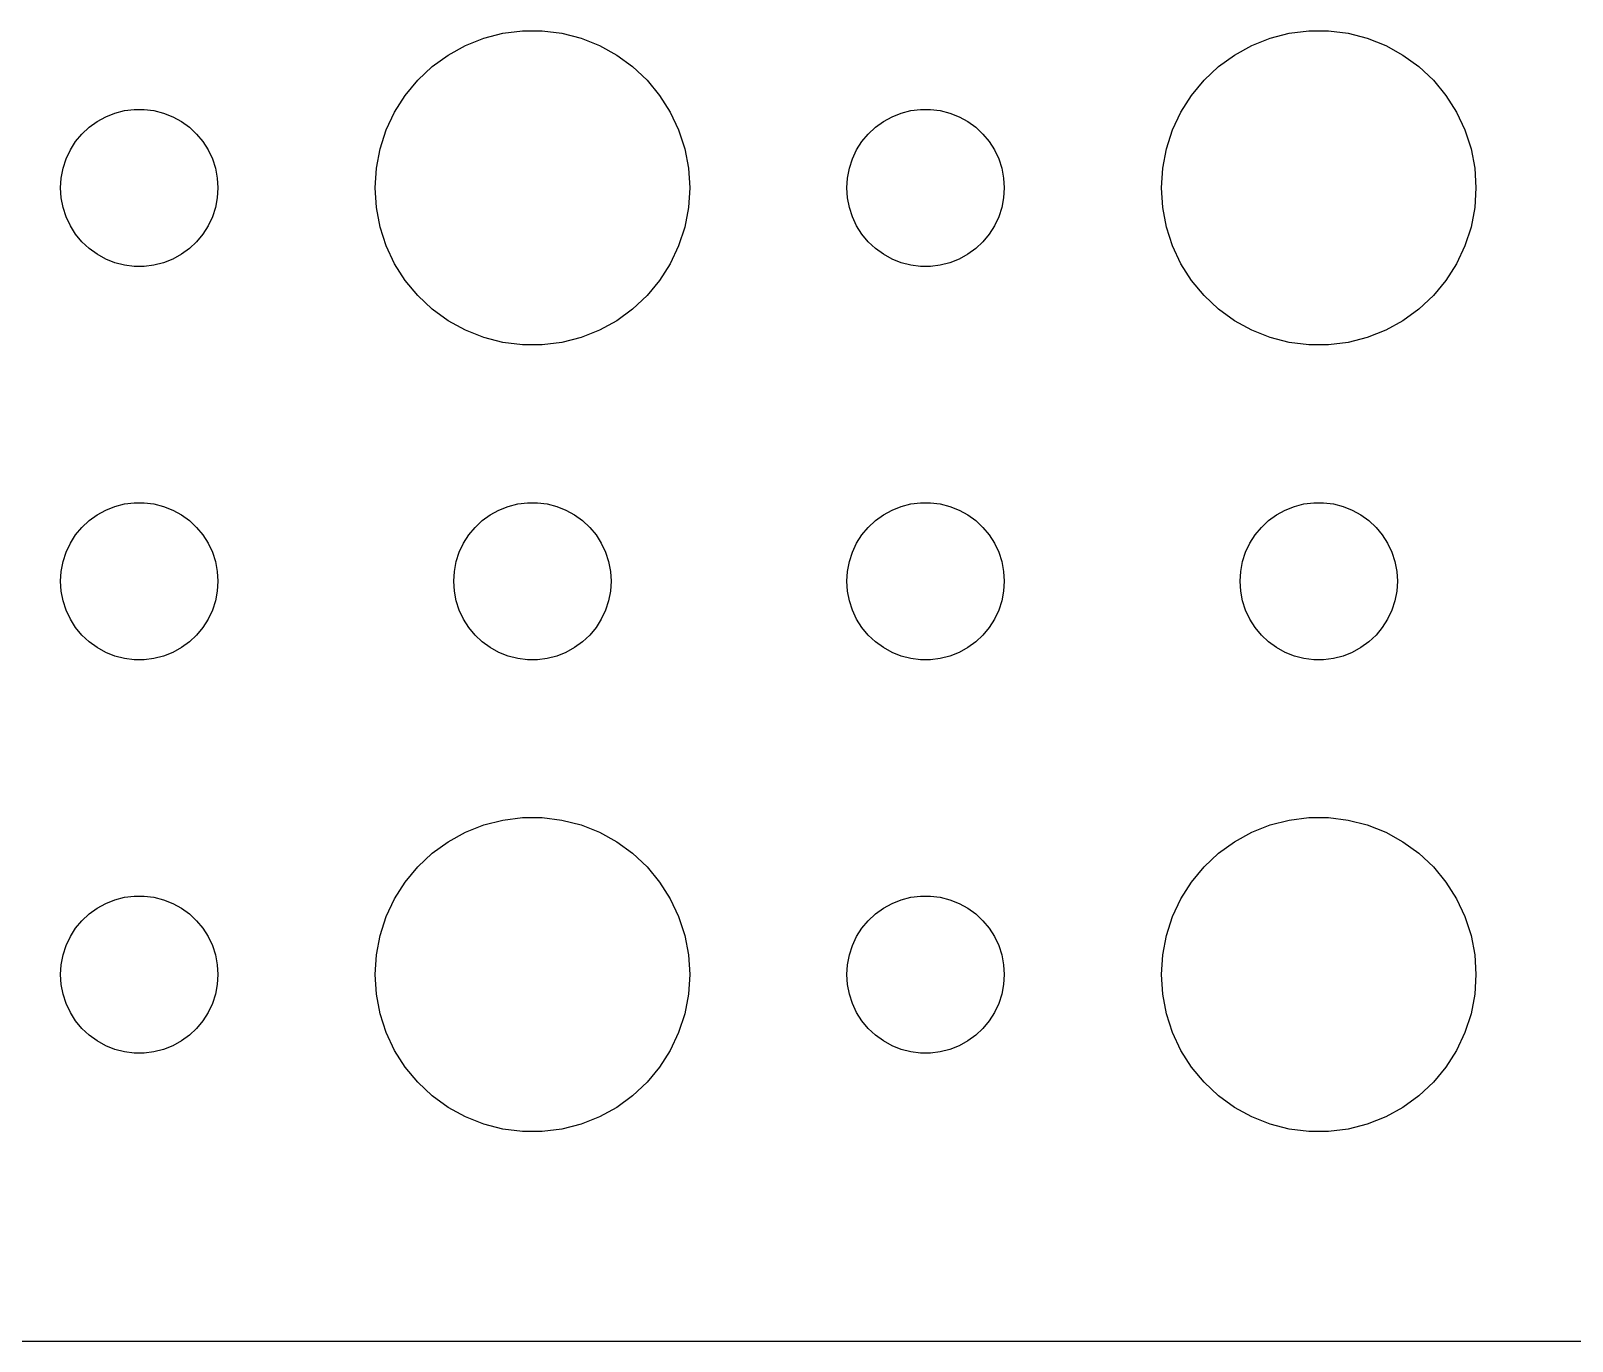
# Model space of a CAD drawing. Header units: metres. Extents: x -120 to 120, y -112 to 112.
# Drawn here: x -92.07 to -62.66, y -111.99 to -87.01 of the extents above; entities that cross this region are included whole.
import ezdxf

# ---------------------------------------------------------------- set-up
doc = ezdxf.new("R2010")
doc.units = ezdxf.units.M

msp = doc.modelspace()

# ---------------------------------------------------------------- linework, layer by layer
for p, q in [((-83.0621, -87.0531), (-82.6884, -87.0059)), ((-82.6884, -87.0059), (-82.3116, -87.0059)), ((-82.3116, -87.0059), (-81.9379, -87.0531)), ((-68.0621, -87.0531), (-67.6884, -87.0059)), ((-67.6884, -87.0059), (-67.3116, -87.0059)), ((-67.3116, -87.0059), (-66.9379, -87.0531)), ((-84.1075, -87.467), (-83.7773, -87.2855)), ((-83.7773, -87.2855), (-83.427, -87.1468)), ((-83.427, -87.1468), (-83.0621, -87.0531)), ((-81.9379, -87.0531), (-81.573, -87.1468)), ((-81.573, -87.1468), (-81.2227, -87.2855)), ((-81.2227, -87.2855), (-80.8925, -87.467)), ((-69.1075, -87.467), (-68.7773, -87.2855)), ((-68.7773, -87.2855), (-68.427, -87.1468)), ((-68.427, -87.1468), (-68.0621, -87.0531)), ((-66.9379, -87.0531), (-66.573, -87.1468)), ((-66.573, -87.1468), (-66.2227, -87.2855)), ((-66.2227, -87.2855), (-65.8925, -87.467)), ((-84.4123, -87.6885), (-84.1075, -87.467)), ((-80.8925, -87.467), (-80.5877, -87.6885)), ((-69.4123, -87.6885), (-69.1075, -87.467)), ((-65.8925, -87.467), (-65.5877, -87.6885)), ((-84.6869, -87.9464), (-84.4123, -87.6885)), ((-80.5877, -87.6885), (-80.3131, -87.9464)), ((-69.6869, -87.9464), (-69.4123, -87.6885)), ((-65.5877, -87.6885), (-65.3131, -87.9464)), ((-84.927, -88.2366), (-84.6869, -87.9464)), ((-80.3131, -87.9464), (-80.073, -88.2366)), ((-69.927, -88.2366), (-69.6869, -87.9464)), ((-65.3131, -87.9464), (-65.073, -88.2366)), ((-90.2811, -88.5266), (-90.0942, -88.503)), ((-90.0942, -88.503), (-89.9058, -88.503)), ((-89.9058, -88.503), (-89.7189, -88.5266)), ((-85.1289, -88.5547), (-84.927, -88.2366)), ((-80.073, -88.2366), (-79.8711, -88.5547)), ((-75.2811, -88.5266), (-75.0942, -88.503)), ((-75.0942, -88.503), (-74.9058, -88.503)), ((-74.9058, -88.503), (-74.7189, -88.5266)), ((-70.1289, -88.5547), (-69.927, -88.2366)), ((-65.073, -88.2366), (-64.8711, -88.5547)), ((-90.9561, -88.8442), (-90.8037, -88.7335)), ((-90.8037, -88.7335), (-90.6387, -88.6428)), ((-90.6387, -88.6428), (-90.4635, -88.5734)), ((-90.4635, -88.5734), (-90.2811, -88.5266)), ((-89.7189, -88.5266), (-89.5365, -88.5734)), ((-89.5365, -88.5734), (-89.3613, -88.6428)), ((-89.3613, -88.6428), (-89.1963, -88.7335)), ((-89.1963, -88.7335), (-89.0439, -88.8442)), ((-85.2893, -88.8956), (-85.1289, -88.5547)), ((-79.8711, -88.5547), (-79.7107, -88.8956)), ((-75.9561, -88.8442), (-75.8037, -88.7335)), ((-75.8037, -88.7335), (-75.6387, -88.6428)), ((-75.6387, -88.6428), (-75.4635, -88.5734)), ((-75.4635, -88.5734), (-75.2811, -88.5266)), ((-74.7189, -88.5266), (-74.5365, -88.5734)), ((-74.5365, -88.5734), (-74.3613, -88.6428)), ((-74.3613, -88.6428), (-74.1963, -88.7335)), ((-74.1963, -88.7335), (-74.0439, -88.8442)), ((-70.2893, -88.8956), (-70.1289, -88.5547)), ((-64.8711, -88.5547), (-64.7107, -88.8956)), ((-91.2135, -89.1183), (-91.0934, -88.9732)), ((-91.0934, -88.9732), (-90.9561, -88.8442)), ((-89.0439, -88.8442), (-88.9065, -88.9732)), ((-88.9065, -88.9732), (-88.7865, -89.1183)), ((-85.4057, -89.2539), (-85.2893, -88.8956)), ((-79.7107, -88.8956), (-79.5943, -89.2539)), ((-76.2135, -89.1183), (-76.0934, -88.9732)), ((-76.0934, -88.9732), (-75.9561, -88.8442)), ((-74.0439, -88.8442), (-73.9065, -88.9732)), ((-73.9065, -88.9732), (-73.7865, -89.1183)), ((-70.4057, -89.2539), (-70.2893, -88.8956)), ((-64.7107, -88.8956), (-64.5943, -89.2539)), ((-91.3947, -89.4478), (-91.3145, -89.2774)), ((-91.3145, -89.2774), (-91.2135, -89.1183)), ((-88.7865, -89.1183), (-88.6855, -89.2774)), ((-88.6855, -89.2774), (-88.6053, -89.4478)), ((-85.4763, -89.624), (-85.4057, -89.2539)), ((-79.5943, -89.2539), (-79.5237, -89.624)), ((-76.3947, -89.4478), (-76.3145, -89.2774)), ((-76.3145, -89.2774), (-76.2135, -89.1183)), ((-73.7865, -89.1183), (-73.6855, -89.2774)), ((-73.6855, -89.2774), (-73.6053, -89.4478)), ((-70.4763, -89.624), (-70.4057, -89.2539)), ((-64.5943, -89.2539), (-64.5237, -89.624)), ((-91.4882, -89.812), (-91.4529, -89.627)), ((-91.4529, -89.627), (-91.3947, -89.4478)), ((-88.6053, -89.4478), (-88.5471, -89.627)), ((-88.5471, -89.627), (-88.5118, -89.812)), ((-85.5, -90), (-85.4763, -89.624)), ((-79.5237, -89.624), (-79.5, -90)), ((-76.4882, -89.812), (-76.4529, -89.627)), ((-76.4529, -89.627), (-76.3947, -89.4478)), ((-73.6053, -89.4478), (-73.5471, -89.627)), ((-73.5471, -89.627), (-73.5118, -89.812)), ((-70.5, -90), (-70.4763, -89.624)), ((-64.5237, -89.624), (-64.5, -90)), ((-91.5, -90), (-91.4882, -89.812)), ((-88.5118, -89.812), (-88.5, -90)), ((-76.5, -90), (-76.4882, -89.812)), ((-73.5118, -89.812), (-73.5, -90)), ((-91.4882, -90.188), (-91.5, -90)), ((-91.4529, -90.373), (-91.4882, -90.188)), ((-88.5118, -90.188), (-88.5471, -90.373)), ((-88.5, -90), (-88.5118, -90.188)), ((-85.4763, -90.376), (-85.5, -90)), ((-79.5, -90), (-79.5237, -90.376)), ((-76.4882, -90.188), (-76.5, -90)), ((-76.4529, -90.373), (-76.4882, -90.188)), ((-73.5118, -90.188), (-73.5471, -90.373)), ((-73.5, -90), (-73.5118, -90.188)), ((-70.4763, -90.376), (-70.5, -90)), ((-64.5, -90), (-64.5237, -90.376)), ((-91.3947, -90.5522), (-91.4529, -90.373)), ((-91.3145, -90.7226), (-91.3947, -90.5522)), ((-88.6053, -90.5522), (-88.6855, -90.7226)), ((-88.5471, -90.373), (-88.6053, -90.5522)), ((-85.4057, -90.7461), (-85.4763, -90.376)), ((-79.5237, -90.376), (-79.5943, -90.7461)), ((-76.3947, -90.5522), (-76.4529, -90.373)), ((-76.3145, -90.7226), (-76.3947, -90.5522)), ((-73.6053, -90.5522), (-73.6855, -90.7226)), ((-73.5471, -90.373), (-73.6053, -90.5522)), ((-70.4057, -90.7461), (-70.4763, -90.376)), ((-64.5237, -90.376), (-64.5943, -90.7461)), ((-91.2135, -90.8817), (-91.3145, -90.7226)), ((-88.6855, -90.7226), (-88.7865, -90.8817)), ((-85.2893, -91.1044), (-85.4057, -90.7461)), ((-79.5943, -90.7461), (-79.7107, -91.1044)), ((-76.2135, -90.8817), (-76.3145, -90.7226)), ((-73.6855, -90.7226), (-73.7865, -90.8817)), ((-70.2893, -91.1044), (-70.4057, -90.7461)), ((-64.5943, -90.7461), (-64.7107, -91.1044)), ((-91.0934, -91.0268), (-91.2135, -90.8817)), ((-90.9561, -91.1558), (-91.0934, -91.0268)), ((-88.9065, -91.0268), (-89.0439, -91.1558)), ((-88.7865, -90.8817), (-88.9065, -91.0268)), ((-85.1289, -91.4453), (-85.2893, -91.1044)), ((-79.7107, -91.1044), (-79.8711, -91.4453)), ((-76.0934, -91.0268), (-76.2135, -90.8817)), ((-75.9561, -91.1558), (-76.0934, -91.0268)), ((-73.9065, -91.0268), (-74.0439, -91.1558)), ((-73.7865, -90.8817), (-73.9065, -91.0268)), ((-70.1289, -91.4453), (-70.2893, -91.1044)), ((-64.7107, -91.1044), (-64.8711, -91.4453)), ((-90.8037, -91.2665), (-90.9561, -91.1558)), ((-90.6387, -91.3572), (-90.8037, -91.2665)), ((-90.4635, -91.4266), (-90.6387, -91.3572)), ((-90.2811, -91.4734), (-90.4635, -91.4266)), ((-89.5365, -91.4266), (-89.7189, -91.4734)), ((-89.3613, -91.3572), (-89.5365, -91.4266)), ((-89.1963, -91.2665), (-89.3613, -91.3572)), ((-89.0439, -91.1558), (-89.1963, -91.2665)), ((-75.8037, -91.2665), (-75.9561, -91.1558)), ((-75.6387, -91.3572), (-75.8037, -91.2665)), ((-75.4635, -91.4266), (-75.6387, -91.3572)), ((-75.2811, -91.4734), (-75.4635, -91.4266)), ((-74.5365, -91.4266), (-74.7189, -91.4734)), ((-74.3613, -91.3572), (-74.5365, -91.4266)), ((-74.1963, -91.2665), (-74.3613, -91.3572)), ((-74.0439, -91.1558), (-74.1963, -91.2665)), ((-90.0942, -91.497), (-90.2811, -91.4734)), ((-89.9058, -91.497), (-90.0942, -91.497)), ((-89.7189, -91.4734), (-89.9058, -91.497)), ((-84.927, -91.7634), (-85.1289, -91.4453)), ((-79.8711, -91.4453), (-80.073, -91.7634)), ((-75.0942, -91.497), (-75.2811, -91.4734)), ((-74.9058, -91.497), (-75.0942, -91.497)), ((-74.7189, -91.4734), (-74.9058, -91.497)), ((-69.927, -91.7634), (-70.1289, -91.4453)), ((-64.8711, -91.4453), (-65.073, -91.7634)), ((-84.6869, -92.0536), (-84.927, -91.7634)), ((-80.073, -91.7634), (-80.3131, -92.0536)), ((-69.6869, -92.0536), (-69.927, -91.7634)), ((-65.073, -91.7634), (-65.3131, -92.0536)), ((-84.4123, -92.3115), (-84.6869, -92.0536)), ((-84.1075, -92.533), (-84.4123, -92.3115)), ((-80.5877, -92.3115), (-80.8925, -92.533)), ((-80.3131, -92.0536), (-80.5877, -92.3115)), ((-69.4123, -92.3115), (-69.6869, -92.0536)), ((-69.1075, -92.533), (-69.4123, -92.3115)), ((-65.5877, -92.3115), (-65.8925, -92.533)), ((-65.3131, -92.0536), (-65.5877, -92.3115)), ((-83.7773, -92.7145), (-84.1075, -92.533)), ((-80.8925, -92.533), (-81.2227, -92.7145)), ((-68.7773, -92.7145), (-69.1075, -92.533)), ((-65.8925, -92.533), (-66.2227, -92.7145)), ((-83.427, -92.8532), (-83.7773, -92.7145)), ((-83.0621, -92.9469), (-83.427, -92.8532)), ((-81.573, -92.8532), (-81.9379, -92.9469)), ((-81.2227, -92.7145), (-81.573, -92.8532)), ((-68.427, -92.8532), (-68.7773, -92.7145)), ((-68.0621, -92.9469), (-68.427, -92.8532)), ((-66.573, -92.8532), (-66.9379, -92.9469)), ((-66.2227, -92.7145), (-66.573, -92.8532)), ((-82.6884, -92.9941), (-83.0621, -92.9469)), ((-82.3116, -92.9941), (-82.6884, -92.9941)), ((-81.9379, -92.9469), (-82.3116, -92.9941)), ((-67.6884, -92.9941), (-68.0621, -92.9469)), ((-67.3116, -92.9941), (-67.6884, -92.9941)), ((-66.9379, -92.9469), (-67.3116, -92.9941)), ((-90.8037, -96.2335), (-90.6387, -96.1428)), ((-90.6387, -96.1428), (-90.4635, -96.0734)), ((-90.4635, -96.0734), (-90.2811, -96.0266)), ((-90.2811, -96.0266), (-90.0942, -96.003)), ((-90.0942, -96.003), (-89.9058, -96.003)), ((-89.9058, -96.003), (-89.7189, -96.0266)), ((-89.7189, -96.0266), (-89.5365, -96.0734)), ((-89.5365, -96.0734), (-89.3613, -96.1428)), ((-89.3613, -96.1428), (-89.1963, -96.2335)), ((-83.3037, -96.2335), (-83.1387, -96.1428)), ((-83.1387, -96.1428), (-82.9635, -96.0734)), ((-82.9635, -96.0734), (-82.7811, -96.0266)), ((-82.7811, -96.0266), (-82.5942, -96.003)), ((-82.5942, -96.003), (-82.4058, -96.003)), ((-82.4058, -96.003), (-82.2189, -96.0266)), ((-82.2189, -96.0266), (-82.0365, -96.0734)), ((-82.0365, -96.0734), (-81.8613, -96.1428)), ((-81.8613, -96.1428), (-81.6963, -96.2335)), ((-75.8037, -96.2335), (-75.6387, -96.1428)), ((-75.6387, -96.1428), (-75.4635, -96.0734)), ((-75.4635, -96.0734), (-75.2811, -96.0266)), ((-75.2811, -96.0266), (-75.0942, -96.003)), ((-75.0942, -96.003), (-74.9058, -96.003)), ((-74.9058, -96.003), (-74.7189, -96.0266)), ((-74.7189, -96.0266), (-74.5365, -96.0734)), ((-74.5365, -96.0734), (-74.3613, -96.1428)), ((-74.3613, -96.1428), (-74.1963, -96.2335)), ((-68.3037, -96.2335), (-68.1387, -96.1428)), ((-68.1387, -96.1428), (-67.9635, -96.0734)), ((-67.9635, -96.0734), (-67.7811, -96.0266)), ((-67.7811, -96.0266), (-67.5942, -96.003)), ((-67.5942, -96.003), (-67.4058, -96.003)), ((-67.4058, -96.003), (-67.2189, -96.0266)), ((-67.2189, -96.0266), (-67.0365, -96.0734)), ((-67.0365, -96.0734), (-66.8613, -96.1428)), ((-66.8613, -96.1428), (-66.6963, -96.2335)), ((-91.0934, -96.4732), (-90.9561, -96.3442)), ((-90.9561, -96.3442), (-90.8037, -96.2335)), ((-89.1963, -96.2335), (-89.0439, -96.3442)), ((-89.0439, -96.3442), (-88.9065, -96.4732)), ((-83.5934, -96.4732), (-83.4561, -96.3442)), ((-83.4561, -96.3442), (-83.3037, -96.2335)), ((-81.6963, -96.2335), (-81.5439, -96.3442)), ((-81.5439, -96.3442), (-81.4065, -96.4732)), ((-76.0934, -96.4732), (-75.9561, -96.3442)), ((-75.9561, -96.3442), (-75.8037, -96.2335)), ((-74.1963, -96.2335), (-74.0439, -96.3442)), ((-74.0439, -96.3442), (-73.9065, -96.4732)), ((-68.5934, -96.4732), (-68.4561, -96.3442)), ((-68.4561, -96.3442), (-68.3037, -96.2335)), ((-66.6963, -96.2335), (-66.5439, -96.3442)), ((-66.5439, -96.3442), (-66.4065, -96.4732)), ((-91.3145, -96.7774), (-91.2135, -96.6183)), ((-91.2135, -96.6183), (-91.0934, -96.4732)), ((-88.9065, -96.4732), (-88.7865, -96.6183)), ((-88.7865, -96.6183), (-88.6855, -96.7774)), ((-83.8145, -96.7774), (-83.7135, -96.6183)), ((-83.7135, -96.6183), (-83.5934, -96.4732)), ((-81.4065, -96.4732), (-81.2865, -96.6183)), ((-81.2865, -96.6183), (-81.1855, -96.7774)), ((-76.3145, -96.7774), (-76.2135, -96.6183)), ((-76.2135, -96.6183), (-76.0934, -96.4732)), ((-73.9065, -96.4732), (-73.7865, -96.6183)), ((-73.7865, -96.6183), (-73.6855, -96.7774)), ((-68.8145, -96.7774), (-68.7135, -96.6183)), ((-68.7135, -96.6183), (-68.5934, -96.4732)), ((-66.4065, -96.4732), (-66.2865, -96.6183)), ((-66.2865, -96.6183), (-66.1855, -96.7774)), ((-91.4529, -97.127), (-91.3947, -96.9478)), ((-91.3947, -96.9478), (-91.3145, -96.7774)), ((-88.6855, -96.7774), (-88.6053, -96.9478)), ((-88.6053, -96.9478), (-88.5471, -97.127)), ((-83.9529, -97.127), (-83.8947, -96.9478)), ((-83.8947, -96.9478), (-83.8145, -96.7774)), ((-81.1855, -96.7774), (-81.1053, -96.9478)), ((-81.1053, -96.9478), (-81.0471, -97.127)), ((-76.4529, -97.127), (-76.3947, -96.9478)), ((-76.3947, -96.9478), (-76.3145, -96.7774)), ((-73.6855, -96.7774), (-73.6053, -96.9478)), ((-73.6053, -96.9478), (-73.5471, -97.127)), ((-68.9529, -97.127), (-68.8947, -96.9478)), ((-68.8947, -96.9478), (-68.8145, -96.7774)), ((-66.1855, -96.7774), (-66.1053, -96.9478)), ((-66.1053, -96.9478), (-66.0471, -97.127)), ((-91.5, -97.5), (-91.4882, -97.312)), ((-91.4882, -97.312), (-91.4529, -97.127)), ((-88.5471, -97.127), (-88.5118, -97.312)), ((-88.5118, -97.312), (-88.5, -97.5)), ((-84, -97.5), (-83.9882, -97.312)), ((-83.9882, -97.312), (-83.9529, -97.127)), ((-81.0471, -97.127), (-81.0118, -97.312)), ((-81.0118, -97.312), (-81, -97.5)), ((-76.5, -97.5), (-76.4882, -97.312)), ((-76.4882, -97.312), (-76.4529, -97.127)), ((-73.5471, -97.127), (-73.5118, -97.312)), ((-73.5118, -97.312), (-73.5, -97.5)), ((-69, -97.5), (-68.9882, -97.312)), ((-68.9882, -97.312), (-68.9529, -97.127)), ((-66.0471, -97.127), (-66.0118, -97.312)), ((-66.0118, -97.312), (-66, -97.5)), ((-91.4882, -97.688), (-91.5, -97.5)), ((-88.5, -97.5), (-88.5118, -97.688)), ((-83.9882, -97.688), (-84, -97.5)), ((-81, -97.5), (-81.0118, -97.688)), ((-76.4882, -97.688), (-76.5, -97.5)), ((-73.5, -97.5), (-73.5118, -97.688)), ((-68.9882, -97.688), (-69, -97.5)), ((-66, -97.5), (-66.0118, -97.688)), ((-91.4529, -97.873), (-91.4882, -97.688)), ((-91.3947, -98.0522), (-91.4529, -97.873)), ((-88.5471, -97.873), (-88.6053, -98.0522)), ((-88.5118, -97.688), (-88.5471, -97.873)), ((-83.9529, -97.873), (-83.9882, -97.688)), ((-83.8947, -98.0522), (-83.9529, -97.873)), ((-81.0471, -97.873), (-81.1053, -98.0522)), ((-81.0118, -97.688), (-81.0471, -97.873)), ((-76.4529, -97.873), (-76.4882, -97.688)), ((-76.3947, -98.0522), (-76.4529, -97.873)), ((-73.5471, -97.873), (-73.6053, -98.0522)), ((-73.5118, -97.688), (-73.5471, -97.873)), ((-68.9529, -97.873), (-68.9882, -97.688)), ((-68.8947, -98.0522), (-68.9529, -97.873)), ((-66.0471, -97.873), (-66.1053, -98.0522)), ((-66.0118, -97.688), (-66.0471, -97.873)), ((-91.3145, -98.2226), (-91.3947, -98.0522)), ((-88.6053, -98.0522), (-88.6855, -98.2226)), ((-83.8145, -98.2226), (-83.8947, -98.0522)), ((-81.1053, -98.0522), (-81.1855, -98.2226)), ((-76.3145, -98.2226), (-76.3947, -98.0522)), ((-73.6053, -98.0522), (-73.6855, -98.2226)), ((-68.8145, -98.2226), (-68.8947, -98.0522)), ((-66.1053, -98.0522), (-66.1855, -98.2226)), ((-91.2135, -98.3817), (-91.3145, -98.2226)), ((-91.0934, -98.5268), (-91.2135, -98.3817)), ((-88.7865, -98.3817), (-88.9065, -98.5268)), ((-88.6855, -98.2226), (-88.7865, -98.3817)), ((-83.7135, -98.3817), (-83.8145, -98.2226)), ((-83.5934, -98.5268), (-83.7135, -98.3817)), ((-81.2865, -98.3817), (-81.4065, -98.5268)), ((-81.1855, -98.2226), (-81.2865, -98.3817)), ((-76.2135, -98.3817), (-76.3145, -98.2226)), ((-76.0934, -98.5268), (-76.2135, -98.3817)), ((-73.7865, -98.3817), (-73.9065, -98.5268)), ((-73.6855, -98.2226), (-73.7865, -98.3817)), ((-68.7135, -98.3817), (-68.8145, -98.2226)), ((-68.5934, -98.5268), (-68.7135, -98.3817)), ((-66.2865, -98.3817), (-66.4065, -98.5268)), ((-66.1855, -98.2226), (-66.2865, -98.3817)), ((-90.9561, -98.6558), (-91.0934, -98.5268)), ((-90.8037, -98.7665), (-90.9561, -98.6558)), ((-90.6387, -98.8572), (-90.8037, -98.7665)), ((-89.1963, -98.7665), (-89.3613, -98.8572)), ((-89.0439, -98.6558), (-89.1963, -98.7665)), ((-88.9065, -98.5268), (-89.0439, -98.6558)), ((-83.4561, -98.6558), (-83.5934, -98.5268)), ((-83.3037, -98.7665), (-83.4561, -98.6558)), ((-83.1387, -98.8572), (-83.3037, -98.7665)), ((-81.6963, -98.7665), (-81.8613, -98.8572)), ((-81.5439, -98.6558), (-81.6963, -98.7665)), ((-81.4065, -98.5268), (-81.5439, -98.6558)), ((-75.9561, -98.6558), (-76.0934, -98.5268)), ((-75.8037, -98.7665), (-75.9561, -98.6558)), ((-75.6387, -98.8572), (-75.8037, -98.7665)), ((-74.1963, -98.7665), (-74.3613, -98.8572)), ((-74.0439, -98.6558), (-74.1963, -98.7665)), ((-73.9065, -98.5268), (-74.0439, -98.6558)), ((-68.4561, -98.6558), (-68.5934, -98.5268)), ((-68.3037, -98.7665), (-68.4561, -98.6558)), ((-68.1387, -98.8572), (-68.3037, -98.7665)), ((-66.6963, -98.7665), (-66.8613, -98.8572)), ((-66.5439, -98.6558), (-66.6963, -98.7665)), ((-66.4065, -98.5268), (-66.5439, -98.6558)), ((-90.4635, -98.9266), (-90.6387, -98.8572)), ((-90.2811, -98.9734), (-90.4635, -98.9266)), ((-90.0942, -98.997), (-90.2811, -98.9734)), ((-89.9058, -98.997), (-90.0942, -98.997)), ((-89.7189, -98.9734), (-89.9058, -98.997)), ((-89.5365, -98.9266), (-89.7189, -98.9734)), ((-89.3613, -98.8572), (-89.5365, -98.9266)), ((-82.9635, -98.9266), (-83.1387, -98.8572)), ((-82.7811, -98.9734), (-82.9635, -98.9266)), ((-82.5942, -98.997), (-82.7811, -98.9734)), ((-82.4058, -98.997), (-82.5942, -98.997)), ((-82.2189, -98.9734), (-82.4058, -98.997)), ((-82.0365, -98.9266), (-82.2189, -98.9734)), ((-81.8613, -98.8572), (-82.0365, -98.9266)), ((-75.4635, -98.9266), (-75.6387, -98.8572)), ((-75.2811, -98.9734), (-75.4635, -98.9266)), ((-75.0942, -98.997), (-75.2811, -98.9734)), ((-74.9058, -98.997), (-75.0942, -98.997)), ((-74.7189, -98.9734), (-74.9058, -98.997)), ((-74.5365, -98.9266), (-74.7189, -98.9734)), ((-74.3613, -98.8572), (-74.5365, -98.9266)), ((-67.9635, -98.9266), (-68.1387, -98.8572)), ((-67.7811, -98.9734), (-67.9635, -98.9266)), ((-67.5942, -98.997), (-67.7811, -98.9734)), ((-67.4058, -98.997), (-67.5942, -98.997)), ((-67.2189, -98.9734), (-67.4058, -98.997)), ((-67.0365, -98.9266), (-67.2189, -98.9734)), ((-66.8613, -98.8572), (-67.0365, -98.9266)), ((-83.0621, -102.053), (-82.6884, -102.006)), ((-82.6884, -102.006), (-82.3116, -102.006)), ((-82.3116, -102.006), (-81.9379, -102.053)), ((-68.0621, -102.053), (-67.6884, -102.006)), ((-67.6884, -102.006), (-67.3116, -102.006)), ((-67.3116, -102.006), (-66.9379, -102.053)), ((-84.1075, -102.467), (-83.7773, -102.286)), ((-83.7773, -102.286), (-83.427, -102.147)), ((-83.427, -102.147), (-83.0621, -102.053)), ((-81.9379, -102.053), (-81.573, -102.147)), ((-81.573, -102.147), (-81.2227, -102.286)), ((-81.2227, -102.286), (-80.8925, -102.467)), ((-69.1075, -102.467), (-68.7773, -102.286)), ((-68.7773, -102.286), (-68.427, -102.147)), ((-68.427, -102.147), (-68.0621, -102.053)), ((-66.9379, -102.053), (-66.573, -102.147)), ((-66.573, -102.147), (-66.2227, -102.286)), ((-66.2227, -102.286), (-65.8925, -102.467)), ((-84.4123, -102.688), (-84.1075, -102.467)), ((-80.8925, -102.467), (-80.5877, -102.688)), ((-69.4123, -102.688), (-69.1075, -102.467)), ((-65.8925, -102.467), (-65.5877, -102.688)), ((-84.6869, -102.946), (-84.4123, -102.688)), ((-80.5877, -102.688), (-80.3131, -102.946)), ((-69.6869, -102.946), (-69.4123, -102.688)), ((-65.5877, -102.688), (-65.3131, -102.946)), ((-84.927, -103.237), (-84.6869, -102.946)), ((-80.3131, -102.946), (-80.073, -103.237)), ((-69.927, -103.237), (-69.6869, -102.946)), ((-65.3131, -102.946), (-65.073, -103.237)), ((-85.1289, -103.555), (-84.927, -103.237)), ((-80.073, -103.237), (-79.8711, -103.555)), ((-70.1289, -103.555), (-69.927, -103.237)), ((-65.073, -103.237), (-64.8711, -103.555)), ((-90.9561, -103.844), (-90.8037, -103.734)), ((-90.8037, -103.734), (-90.6387, -103.643)), ((-90.6387, -103.643), (-90.4635, -103.573)), ((-90.4635, -103.573), (-90.2811, -103.527)), ((-90.2811, -103.527), (-90.0942, -103.503)), ((-90.0942, -103.503), (-89.9058, -103.503)), ((-89.9058, -103.503), (-89.7189, -103.527)), ((-89.7189, -103.527), (-89.5365, -103.573)), ((-89.5365, -103.573), (-89.3613, -103.643)), ((-89.3613, -103.643), (-89.1963, -103.734)), ((-89.1963, -103.734), (-89.0439, -103.844)), ((-85.2893, -103.896), (-85.1289, -103.555)), ((-79.8711, -103.555), (-79.7107, -103.896)), ((-75.9561, -103.844), (-75.8037, -103.734)), ((-75.8037, -103.734), (-75.6387, -103.643)), ((-75.6387, -103.643), (-75.4635, -103.573)), ((-75.4635, -103.573), (-75.2811, -103.527)), ((-75.2811, -103.527), (-75.0942, -103.503)), ((-75.0942, -103.503), (-74.9058, -103.503)), ((-74.9058, -103.503), (-74.7189, -103.527)), ((-74.7189, -103.527), (-74.5365, -103.573)), ((-74.5365, -103.573), (-74.3613, -103.643)), ((-74.3613, -103.643), (-74.1963, -103.734)), ((-74.1963, -103.734), (-74.0439, -103.844)), ((-70.2893, -103.896), (-70.1289, -103.555)), ((-64.8711, -103.555), (-64.7107, -103.896)), ((-91.2135, -104.118), (-91.0934, -103.973)), ((-91.0934, -103.973), (-90.9561, -103.844)), ((-89.0439, -103.844), (-88.9065, -103.973)), ((-88.9065, -103.973), (-88.7865, -104.118)), ((-85.4057, -104.254), (-85.2893, -103.896)), ((-79.7107, -103.896), (-79.5943, -104.254)), ((-76.2135, -104.118), (-76.0934, -103.973)), ((-76.0934, -103.973), (-75.9561, -103.844)), ((-74.0439, -103.844), (-73.9065, -103.973)), ((-73.9065, -103.973), (-73.7865, -104.118)), ((-70.4057, -104.254), (-70.2893, -103.896)), ((-64.7107, -103.896), (-64.5943, -104.254)), ((-91.3947, -104.448), (-91.3145, -104.277)), ((-91.3145, -104.277), (-91.2135, -104.118)), ((-88.7865, -104.118), (-88.6855, -104.277)), ((-88.6855, -104.277), (-88.6053, -104.448)), ((-85.4763, -104.624), (-85.4057, -104.254)), ((-79.5943, -104.254), (-79.5237, -104.624)), ((-76.3947, -104.448), (-76.3145, -104.277)), ((-76.3145, -104.277), (-76.2135, -104.118)), ((-73.7865, -104.118), (-73.6855, -104.277)), ((-73.6855, -104.277), (-73.6053, -104.448)), ((-70.4763, -104.624), (-70.4057, -104.254)), ((-64.5943, -104.254), (-64.5237, -104.624)), ((-91.4882, -104.812), (-91.4529, -104.627)), ((-91.4529, -104.627), (-91.3947, -104.448)), ((-88.6053, -104.448), (-88.5471, -104.627)), ((-88.5471, -104.627), (-88.5118, -104.812)), ((-85.5, -105), (-85.4763, -104.624)), ((-79.5237, -104.624), (-79.5, -105)), ((-76.4882, -104.812), (-76.4529, -104.627)), ((-76.4529, -104.627), (-76.3947, -104.448)), ((-73.6053, -104.448), (-73.5471, -104.627)), ((-73.5471, -104.627), (-73.5118, -104.812)), ((-70.5, -105), (-70.4763, -104.624)), ((-64.5237, -104.624), (-64.5, -105)), ((-91.5, -105), (-91.4882, -104.812)), ((-88.5118, -104.812), (-88.5, -105)), ((-76.5, -105), (-76.4882, -104.812)), ((-73.5118, -104.812), (-73.5, -105)), ((-91.4882, -105.188), (-91.5, -105)), ((-91.4529, -105.373), (-91.4882, -105.188)), ((-88.5118, -105.188), (-88.5471, -105.373)), ((-88.5, -105), (-88.5118, -105.188)), ((-85.4763, -105.376), (-85.5, -105)), ((-79.5, -105), (-79.5237, -105.376)), ((-76.4882, -105.188), (-76.5, -105)), ((-76.4529, -105.373), (-76.4882, -105.188)), ((-73.5118, -105.188), (-73.5471, -105.373)), ((-73.5, -105), (-73.5118, -105.188)), ((-70.4763, -105.376), (-70.5, -105)), ((-64.5, -105), (-64.5237, -105.376)), ((-91.3947, -105.552), (-91.4529, -105.373)), ((-91.3145, -105.723), (-91.3947, -105.552)), ((-88.6053, -105.552), (-88.6855, -105.723)), ((-88.5471, -105.373), (-88.6053, -105.552)), ((-85.4057, -105.746), (-85.4763, -105.376)), ((-79.5237, -105.376), (-79.5943, -105.746)), ((-76.3947, -105.552), (-76.4529, -105.373)), ((-76.3145, -105.723), (-76.3947, -105.552)), ((-73.6053, -105.552), (-73.6855, -105.723)), ((-73.5471, -105.373), (-73.6053, -105.552)), ((-70.4057, -105.746), (-70.4763, -105.376)), ((-64.5237, -105.376), (-64.5943, -105.746)), ((-91.2135, -105.882), (-91.3145, -105.723)), ((-88.6855, -105.723), (-88.7865, -105.882)), ((-85.2893, -106.104), (-85.4057, -105.746)), ((-79.5943, -105.746), (-79.7107, -106.104)), ((-76.2135, -105.882), (-76.3145, -105.723)), ((-73.6855, -105.723), (-73.7865, -105.882)), ((-70.2893, -106.104), (-70.4057, -105.746)), ((-64.5943, -105.746), (-64.7107, -106.104)), ((-91.0934, -106.027), (-91.2135, -105.882)), ((-90.9561, -106.156), (-91.0934, -106.027)), ((-88.9065, -106.027), (-89.0439, -106.156)), ((-88.7865, -105.882), (-88.9065, -106.027)), ((-85.1289, -106.445), (-85.2893, -106.104)), ((-79.7107, -106.104), (-79.8711, -106.445)), ((-76.0934, -106.027), (-76.2135, -105.882)), ((-75.9561, -106.156), (-76.0934, -106.027)), ((-73.9065, -106.027), (-74.0439, -106.156)), ((-73.7865, -105.882), (-73.9065, -106.027)), ((-70.1289, -106.445), (-70.2893, -106.104)), ((-64.7107, -106.104), (-64.8711, -106.445)), ((-90.8037, -106.266), (-90.9561, -106.156)), ((-90.6387, -106.357), (-90.8037, -106.266)), ((-90.4635, -106.427), (-90.6387, -106.357)), ((-90.2811, -106.473), (-90.4635, -106.427)), ((-89.5365, -106.427), (-89.7189, -106.473)), ((-89.3613, -106.357), (-89.5365, -106.427)), ((-89.1963, -106.266), (-89.3613, -106.357)), ((-89.0439, -106.156), (-89.1963, -106.266)), ((-75.8037, -106.266), (-75.9561, -106.156)), ((-75.6387, -106.357), (-75.8037, -106.266)), ((-75.4635, -106.427), (-75.6387, -106.357)), ((-75.2811, -106.473), (-75.4635, -106.427)), ((-74.5365, -106.427), (-74.7189, -106.473)), ((-74.3613, -106.357), (-74.5365, -106.427)), ((-74.1963, -106.266), (-74.3613, -106.357)), ((-74.0439, -106.156), (-74.1963, -106.266)), ((-90.0942, -106.497), (-90.2811, -106.473)), ((-89.9058, -106.497), (-90.0942, -106.497)), ((-89.7189, -106.473), (-89.9058, -106.497)), ((-84.927, -106.763), (-85.1289, -106.445)), ((-79.8711, -106.445), (-80.073, -106.763)), ((-75.0942, -106.497), (-75.2811, -106.473)), ((-74.9058, -106.497), (-75.0942, -106.497)), ((-74.7189, -106.473), (-74.9058, -106.497)), ((-69.927, -106.763), (-70.1289, -106.445)), ((-64.8711, -106.445), (-65.073, -106.763)), ((-84.6869, -107.054), (-84.927, -106.763)), ((-80.073, -106.763), (-80.3131, -107.054)), ((-69.6869, -107.054), (-69.927, -106.763)), ((-65.073, -106.763), (-65.3131, -107.054)), ((-84.4123, -107.312), (-84.6869, -107.054)), ((-84.1075, -107.533), (-84.4123, -107.312)), ((-80.5877, -107.312), (-80.8925, -107.533)), ((-80.3131, -107.054), (-80.5877, -107.312)), ((-69.4123, -107.312), (-69.6869, -107.054)), ((-69.1075, -107.533), (-69.4123, -107.312)), ((-65.5877, -107.312), (-65.8925, -107.533)), ((-65.3131, -107.054), (-65.5877, -107.312)), ((-83.7773, -107.714), (-84.1075, -107.533)), ((-80.8925, -107.533), (-81.2227, -107.714)), ((-68.7773, -107.714), (-69.1075, -107.533)), ((-65.8925, -107.533), (-66.2227, -107.714)), ((-83.427, -107.853), (-83.7773, -107.714)), ((-83.0621, -107.947), (-83.427, -107.853)), ((-81.573, -107.853), (-81.9379, -107.947)), ((-81.2227, -107.714), (-81.573, -107.853)), ((-68.427, -107.853), (-68.7773, -107.714)), ((-68.0621, -107.947), (-68.427, -107.853)), ((-66.573, -107.853), (-66.9379, -107.947)), ((-66.2227, -107.714), (-66.573, -107.853)), ((-82.6884, -107.994), (-83.0621, -107.947)), ((-82.3116, -107.994), (-82.6884, -107.994)), ((-81.9379, -107.947), (-82.3116, -107.994)), ((-67.6884, -107.994), (-68.0621, -107.947)), ((-67.3116, -107.994), (-67.6884, -107.994)), ((-66.9379, -107.947), (-67.3116, -107.994)), ((-114.814, -111.99), (114.814, -111.99))]:
    msp.add_line(p, q)

doc.saveas('drawing.dxf')
